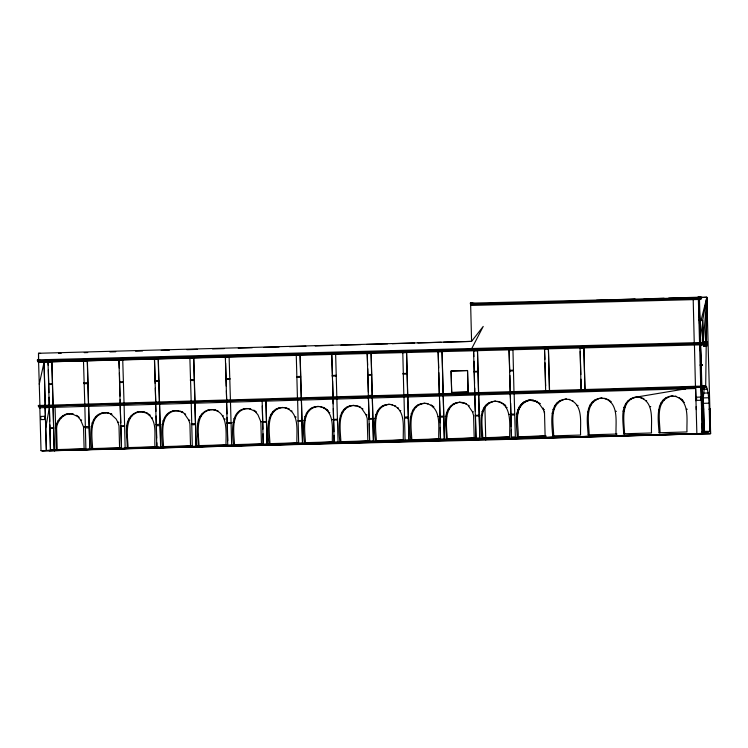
<?xml version="1.0" encoding="UTF-8"?>
<svg xmlns="http://www.w3.org/2000/svg" width="748" height="748" viewBox="0 0 748 748"><rect width="100%" height="100%" fill="white"/><g stroke="black" fill="none" stroke-linecap="round" stroke-linejoin="round"><path stroke-width="1.12" d="M706.206 346.324L705.691 385.968L704.149 389.138L703.307 397.637L704.064 431.316L709.805 431.446L709.076 403.172L708.15 392.962L706.57 386.81L705.691 385.968L701.83 386.099M706.271 341.658L706.841 297.358L699.305 297.208M706 342.678L706.841 297.358L470.342 303.155L470.67 305.446M38.821 360.695L37.419 360.704L37.4 359.882L38.372 359.882L38.559 360.667L39.906 405.472M701.203 320.574C698.351 321.388 698.286 318.985 701.185 319.91L701.035 320.574L706.841 297.358L705.878 341.93L703.279 341.901L706.841 297.358L704.513 297.424M38.569 361.097L699.586 343.837L701.587 343.388L701.559 342.565L700.67 342.547L702.905 342.593L702.933 343.416L700.811 343.837L700.839 344.865M49.742 421.405L49.396 407.473L45.693 428.024M39.251 384.22L44.113 361.985L45.198 405.313L43.992 361.976M703.101 386.062L704.092 386.09L704.12 386.912L701.53 386.875L700.801 388.362L702.484 433.447L701.54 388.371L702.363 388.38L702.344 386.894L703.12 386.894L703.101 386.062L38.363 405.5L38.391 406.332L701.886 386.866L700.708 344.884M702.101 408.726L702.624 408.735L702.793 433.438L702.129 433.438L701.998 423.368M70.181 413.719C62.439 413.373 56.549 420.526 55.623 427.734L56.605 427.753C57.493 420.208 64.206 412.522 72.332 413.953M105.646 412.681C87.75 414.588 92.21 437.384 92.687 449.37L91.705 449.352C89.966 436.159 87.881 409.633 108.871 413.027L104.664 412.662M141.11 411.643C123.186 413.56 127.684 436.383 128.151 448.379L127.169 448.361C127.796 437.038 122.298 421.208 133.911 413.551C137.978 411.091 143.214 411.054 147.421 413.205L140.128 411.624M176.565 410.605C158.651 412.513 163.148 435.345 163.616 447.341L162.634 447.323C161.138 434.934 158.539 408.417 178.725 410.83M211.048 409.539C229.056 410.409 225.803 433.485 225.989 445.462L198.089 446.276C198.725 434.962 193.218 419.123 204.83 411.465C208.561 409.268 213.367 408.894 217.313 410.717M199.071 446.304C198.603 434.308 194.115 411.475 212.03 409.558M234.535 445.256L233.554 445.238C231.833 432.045 229.701 405.472 250.72 408.866L246.513 408.502M234.507 444.125C233.778 432.316 230.094 410.297 247.495 408.52M282.959 407.482C265.035 409.39 269.532 432.222 270 444.219L269.018 444.2C267.298 431.007 265.166 404.425 286.185 407.828L281.977 407.464M318.424 406.445C300.5 408.352 304.997 431.185 305.464 443.181L304.483 443.162C302.753 429.969 300.631 403.387 321.649 406.79L317.442 406.416M353.879 405.397C335.964 407.314 340.462 430.147 340.929 442.143L339.947 442.115C338.451 429.735 335.852 403.219 356.029 405.631M389.343 404.359C371.429 406.276 375.917 429.1 376.384 441.096L375.403 441.077C373.682 427.884 371.55 401.311 392.569 404.705L388.362 404.341M424.808 403.322C406.884 405.229 411.381 428.062 411.849 440.058L410.867 440.039C409.147 426.846 407.015 400.264 428.034 403.668L423.826 403.303M460.244 402.284C442.32 404.191 446.818 427.024 447.285 439.02L446.304 439.001C446.93 427.678 441.432 411.839 453.045 404.182C457.112 401.732 462.348 401.695 466.556 403.836L459.263 402.256M494.718 401.218C512.735 402.078 509.472 425.163 509.669 437.141L481.768 437.954C480.945 425.967 477.056 401.798 495.7 401.237L491.52 401.751M482.75 437.982C482.656 426.257 477.794 407.192 492.502 401.779M563.422 399.694C548.723 405.117 553.585 424.172 553.67 435.897L552.688 435.878C551.874 423.882 547.975 399.713 566.629 399.161L562.44 399.675M598.886 398.656C584.188 404.07 589.05 423.134 589.134 434.859L588.152 434.84C587.339 422.844 583.44 398.675 602.093 398.123L597.904 398.637M634.351 397.618L633.369 397.59L637.558 397.076C619.634 398.993 624.131 421.825 624.599 433.821L623.617 433.793C623.533 422.068 618.661 403.013 633.369 397.59L685.794 388.801M669.815 396.571C655.108 401.994 659.97 421.049 660.063 432.774L659.082 432.755C658.259 420.759 654.369 396.599 673.013 396.038L668.834 396.552M471.754 348.54L483.217 326.427L471.577 341.387L443.573 342.201M710.067 408.894L709.244 409.549L710.086 409.558L710.067 408.894L709.226 408.885L709.413 409.539L709.889 408.894M526.91 400.694C512.417 406.22 516.99 425.201 517.223 436.916L518.205 436.935C518.822 425.472 513.399 409.642 524.881 401.685L521.3 404.275L522.197 403.976L519.112 407.127L520.019 406.931L517.523 410.493L518.457 410.409C520.664 404.462 526.648 399.189 533.315 400.432M526.938 400.666L523.965 402.106L530.136 399.853L527.929 400.189M537.569 401.339L536.494 401.741L530.182 400.18L526.985 400.713M39.84 407.744L41.018 450.661L703.139 433.438L709.805 431.446L704.513 431.596L703.083 395.038M47.358 450.53L48.396 450.558L42.066 450.689L703.139 433.438L709.805 431.446M539.392 403.032L536.494 401.741L539.28 403.752L540.365 403.462M701.035 320.574L702.681 320.312L706.841 297.358L710.544 433.55L485.779 440.02L41.018 450.661M474.101 303.342L470.342 303.155L472.512 303.286M702.466 433.438L702.419 431.512M544.422 409.661L543.394 409.736L539.28 403.752M530.182 400.18L533.389 400.058M547.508 301.837L549.845 301.762M571.986 301.079L578.98 300.864M596.465 300.322L606.955 299.995M620.934 299.565L634.921 299.125M644.243 298.835L664.065 298.228M668.721 298.078L700.315 297.152L700.278 298.424C698.342 297.723 699.193 299.583 698.492 299.499M604.44 300.322L606.768 300.257M630.04 299.583L635.856 299.415M655.641 298.835L663.785 298.602M682.41 298.069L691.713 297.798M700.315 297.152L697.856 297.18L701.661 297.18L700.455 299.499M698.099 299.509L698.978 299.481M699.109 299.509L699.567 298.471M60.897 353.346L58.568 353.411L60.897 353.383M84.234 352.663L87.731 352.57M109.9 351.925L115.734 351.747M135.566 351.177L142.569 350.971M161.231 350.429L169.403 350.186M186.897 349.681L197.397 349.372M212.572 348.933L224.232 348.587M238.238 348.185L252.235 347.773M263.904 347.437L279.069 346.997M289.57 346.689L305.904 346.212M315.235 345.941L332.738 345.436M340.901 345.193L360.742 344.613M366.567 344.445L387.567 343.837M392.242 343.697L414.401 343.051M417.908 342.949L441.236 342.275M37.4 359.882L39.738 359.835M37.419 360.704L38.831 361.125M700.035 320.555L703.242 341.799L704.756 341.752L704.392 346.1M705.869 341.855L707.384 341.808L706.738 346.156L705.57 346.174L705.532 344.996L706.43 344.968L706.738 346.156M37.858 361.116L38.232 362.135L39.7 362.126M702.905 342.593L699.408 342.584L700.287 342.603L699.735 320.565M48.022 361.854L51.93 361.752L53.136 406.117L49.228 406.211L48.022 361.854L48.237 365.295M84.823 405.173L83.477 360.817L87.385 360.714L88.573 404.042M122.728 359.666L124.065 404.042L120.157 404.135L118.941 359.779L122.85 359.666M155.341 388.137L155.743 403.097L154.406 358.741L158.314 358.629L159.502 401.966M38.232 362.135L471.483 349.793M191.208 402.05L189.88 358.124L193.788 358.021L194.966 400.919M226.392 390.755L226.672 401.012L225.344 357.086L229.253 356.983M301.379 398.834L297.47 398.927L296.264 355.01L300.135 354.898L301.351 397.805M701.587 343.388L38.41 360.667L38.391 359.835L699.548 342.584L698.37 299.49L700.96 299.481M332.589 380.826L333.056 397.889L331.738 354.393L335.646 354.29L336.815 396.758M701.512 343.407L702.933 343.416M367.212 353.552L371.12 353.439L372.261 395.374L368.353 395.477L367.212 353.552L367.651 365.202M402.676 352.626L406.585 352.523L407.735 394.448L403.817 394.551L402.798 352.626M438.141 351.7L442.049 351.588L443.199 393.523L439.291 393.626L438.141 351.7L438.711 368.007M702.503 343.435L701.699 344.912M473.578 350.775L477.486 350.672L478.636 392.597L474.728 392.7L473.578 350.775L473.867 356.6M509.042 349.849L512.95 349.746L513.97 391.671L510.192 391.774L509.042 349.849L509.771 371.924M544.507 348.923L548.415 348.82L549.565 390.746L545.657 390.849L544.507 348.923L544.918 359.349M579.971 347.998L583.879 347.895L585.03 389.82L581.121 389.923L580.065 347.998M702.522 343.856L700.063 343.828L699.614 344.865L38.597 362.116L38.391 359.835M704.354 344.921L703.326 344.95L702.681 320.312L703.279 341.901M701.157 343.407L701.185 344.875L700.352 344.884L701.474 386.099L700.736 386.08L699.604 344.865L703.466 344.95L703.503 346.128L704.672 346.109L704.635 344.931L706.43 344.968M701.091 365.398L701.072 364.734C698.585 364.117 703.971 365.791 702.241 364.772M702.419 364.762L700.596 364.762L700.502 361.265M702.821 386.127L704.092 386.09M704.12 386.912L702.886 388.408M704.448 386.866L706.57 386.81M38.905 406.323L701.549 387.305M40.401 406.762L39.279 406.734L39.307 407.763L695.631 388.521L696.865 433.569M53.173 407.361L54.221 450.436L53.043 407.361L55.062 407.305L56.24 450.277L57.222 450.296L56.605 427.753M46.311 450.53L45.132 407.595L49.396 407.473M703.176 389.334L707.412 389.203M703.915 393.093L708.15 392.962M703.429 397.908L708.721 397.758M703.784 403.322L709.076 403.172M710.086 409.558L710.6 433.588L48.854 450.829L192.675 446.313M56.268 449.604L84.3 448.819M92.013 448.585L120.512 447.809M126.992 447.613L155.556 446.837M163.139 446.612L191.123 445.827M198.117 445.63L226.822 444.854M234.264 444.63L262.249 443.854M269.243 443.658L297.227 442.881M305.081 442.676L332.206 441.909M340.134 441.694L368.353 440.899M375.346 440.703L403.331 439.927M411.391 439.712L439.478 438.917M446.472 438.73L474.466 437.954M482.619 437.72L509.51 436.982M517.597 436.748L545.731 435.972M56.642 449.885L84.627 449.109M91.621 448.912L120.007 448.146M126.599 447.94L158.483 447.07M162.746 446.93L191.133 446.163M197.724 445.958L226.111 445.191M233.872 444.957L262.249 444.19M268.85 443.985L297.236 443.218M304.23 443.022L332.982 442.199M339.975 442.003L368.362 441.236M404.107 440.217L375.356 441.04L403.303 440.263C402.742 428.567 406.585 409.25 391.587 404.687M411.101 440.03L439.478 439.254M446.079 439.048L456.972 438.767M458.907 438.693L474.466 438.281M485.723 437.954L507.883 437.337M517.205 437.075L533.53 436.617M539.364 436.458L545.591 436.308M90.798 449.417L92.687 449.342M127.169 448.361L155.07 447.538C153.808 436.29 158.464 420.161 146.44 413.176M162.634 447.323L192.872 446.444M233.554 445.238L262.436 444.443M269.018 444.2L296.919 443.377C296.358 431.69 300.191 412.372 285.203 407.81M304.483 443.162L332.383 442.339C331.822 430.652 335.656 411.325 320.668 406.762M339.947 442.115L368.82 441.32M410.867 440.039L439.749 439.244L438.767 439.216C438.206 427.529 442.04 408.212 427.052 403.649M446.304 439.001L475.186 438.197M517.223 436.916L546.105 436.121L545.124 436.103L544.469 411.531M552.688 435.878L580.588 435.056C580.027 423.368 583.861 404.051 568.873 399.488L569.854 399.507L565.647 399.142M588.152 434.84L617.035 434.036L616.053 434.018C615.492 422.33 619.325 403.004 604.337 398.441L607.376 399.273M623.617 433.793L651.517 432.98C650.956 421.292 654.79 401.966 639.802 397.403L643.869 398.637L642.887 398.619M659.082 432.755L686.982 431.942C686.412 420.245 690.254 400.928 675.257 396.365L676.239 396.384L672.031 396.019M191.245 403.312L192.292 446.378L431.708 439.665M445.696 439.282L456.579 439.001M466.687 438.693L474.849 438.468M493.502 437.945L507.883 437.571M520.318 437.206L533.146 436.851M431.718 439.927L50.434 450.539L49.359 407.473M443.377 439.609L445.705 439.544M449.202 439.441L456.196 439.254M471.352 438.833L474.858 438.73M500.505 438.019L507.499 437.823M529.659 437.206L533.156 437.113M182.447 446.921L50.434 450.277M184.784 446.855L209.318 446.173M212.825 446.079L216.322 445.986M228.009 445.658L236.181 445.425M242.025 445.266L244.362 445.2M256.04 444.873L263.053 444.677M270.065 444.49L273.562 444.387M284.081 444.097L289.925 443.929M299.265 443.676L301.603 443.611M313.281 443.284L316.787 443.181M328.466 442.863L330.803 442.797M356.506 442.077L358.844 442.012M385.706 441.264L388.044 441.198M413.747 440.488L417.253 440.385M442.947 439.674L445.284 439.609M472.156 438.861L474.494 438.796M529.397 437.262L531.735 437.197M470.445 303.987L698.267 298.041L699.455 298.003L699.436 297.171M470.529 305.446L698.754 299.481M513.38 370.204L509.575 370.307L509.594 370.971L513.399 370.868L513.352 370.204L513.399 370.868M332.308 376.094L336.114 375.992L336.095 375.328L332.29 375.431L332.336 376.094M403.219 373.486L407.024 373.383L407.043 374.047L403.237 374.15L403.219 373.486L403.266 374.15M296.834 376.637C302.052 375.646 302.117 378.002 296.844 377.301L296.834 376.637L296.872 377.301M190.441 379.778C195.667 378.787 195.724 381.143 190.459 380.433L190.441 379.778L190.488 380.433M229.72 378.638L225.905 378.74L225.952 379.404L229.73 379.301L229.72 378.638L229.73 379.301M123.327 381.779L119.521 381.882L119.568 382.546L123.345 382.443L123.327 381.779L123.345 382.443M84.057 382.92C89.274 381.929 89.339 384.285 84.075 383.574L84.085 382.911L84.075 383.574M52.416 384.425L48.611 384.528L48.592 383.864L52.397 383.761L52.388 384.425M510.781 414.27C515.998 413.279 516.055 415.645 510.791 414.934L510.809 414.27L510.791 414.934M439.852 416.374C445.069 415.383 445.135 417.749 439.871 417.038L439.88 416.374M333.486 419.394L337.301 419.291L337.32 419.955L333.505 420.058L333.514 419.394M156.182 424.696C164.738 422.947 157.024 427.809 156.21 424.686M227.13 423.377L230.936 423.274L230.917 422.611L227.112 422.714L227.158 423.377M479.141 415.897L475.335 416L475.317 415.346L479.122 415.234L479.113 415.897M404.434 418.123L408.249 418.02C408.847 416.477 403.686 416.692 404.462 418.123M53.604 427.734L49.798 427.837L49.807 428.501L53.622 428.398L53.575 427.734M372.785 419.132L368.979 419.235L368.96 418.581L372.766 418.469L372.756 419.132M124.551 426.416L120.737 426.519L120.718 425.855L124.533 425.752L124.523 426.416M332.935 397.889L336.843 397.796M226.541 401.012L230.449 400.919L229.122 356.974M155.621 403.088L159.53 402.994M191.077 402.05L194.863 401.957L193.657 358.012M84.692 405.173L88.601 405.079M510.501 398.609L510.248 393.953L511.426 437.01L515.335 436.916L514.157 393.841M475.363 411.288L474.784 394.991L475.962 438.057L479.87 437.954L478.692 394.879L479.749 437.954M439.45 396.029L440.497 439.095L444.415 439.001L443.237 395.916L444.284 438.992M369.129 419.058L368.427 398.114L369.606 441.17L373.514 441.077L372.336 398.001L373.383 441.077M404.014 397.076L405.07 440.133L408.978 440.039L407.8 396.964L408.847 440.03M333.215 403.808L332.963 399.151L334.141 442.208L338.049 442.115L336.871 399.039M302.463 443.153L301.416 400.077L302.585 443.162L298.676 443.255L297.629 400.189M227.027 413.915L226.579 402.274L227.757 445.331L231.665 445.238L230.487 402.162M262.165 401.237L263.221 444.293L267.13 444.2L265.951 401.124L266.999 444.19M155.967 411.335L155.649 404.35L156.828 447.416L160.736 447.323L159.558 404.247L160.614 447.313M195.2 446.378L687.029 433.859M688.01 433.877L50.565 450.418M42.066 450.689L72.397 449.913M74.735 449.847L710.544 433.55L703.139 433.438L701.989 387.333L702.69 386.903M336.095 375.328L336.114 375.992M337.292 419.955L337.273 419.291M230.908 423.274L230.889 422.611M702.157 409.408L702.624 408.735M702.11 431.521L702.774 431.521L702.821 433.438M38.765 359.919L39.382 359.919M39.625 405.5L38.363 405.5M470.501 304.417L698.95 298.461L700.287 342.603M702.12 409.39L703.634 409.418M38.718 362.126L39.719 362.144M703.139 433.438L710.6 433.588M701.689 298.003L699.109 298.013L699.717 319.91M701.278 298.443L698.277 298.471M693.2 299.639L694.247 342.724M703.27 341.799L707.384 341.808M704.336 342.911L707.412 342.949M704.186 343.5L706.982 343.556M694.443 345.006L695.444 386.23M703.503 346.128L705.85 346.184M331.738 354.393L332.495 377.394M702.437 365.426L700.165 365.389L700.324 364.725M118.941 359.779L119.297 368.175M701.25 387.314L703.7 387.352M700.801 388.362L703.354 388.399M581.121 389.923L580.953 379.189M510.192 391.774L509.874 375.412M474.728 392.7L474.728 388.044M678.343 397.571L679.324 397.599M665.814 397.945L666.795 397.964M439.291 393.626L438.842 372.663M681.129 399.591L682.111 399.61L683.279 400.965M630.358 398.983L631.34 399.002M663.149 400.115L664.13 400.133M645.664 400.629L646.646 400.648M594.894 400.021L595.875 400.049M627.684 401.152L628.666 401.18M683.466 402.302L684.448 402.321M571.958 400.694L572.94 400.713M610.209 401.667L611.181 401.695L608.405 399.675M660.961 402.957L661.943 402.985M559.429 401.068L560.411 401.087M592.22 402.2L593.201 402.218M625.496 404.004L626.478 404.023M497.953 401.564L498.935 401.583L496.775 401.358M556.764 403.237L557.746 403.256M501.038 402.779L502.011 402.798L499.963 401.994M659.371 406.332L660.353 406.351M590.041 405.042L591.023 405.061M462.488 402.602L463.47 402.63M488.509 403.144L489.491 403.163M649.778 406.613L650.76 406.632M456.056 402.798L457.037 402.817M577.082 405.425L578.064 405.444M701.353 408.717L703.616 408.754M503.815 404.79L504.797 404.808L505.966 406.164M623.907 407.37L624.889 407.389M554.577 406.08L555.558 406.108M701.372 409.38L702.288 409.39M453.045 404.182L454.027 404.21M686.355 409.231L687.337 409.25M420.619 403.836L421.601 403.855M485.835 405.323L486.817 405.341M465.574 403.817L469.333 405.855M588.442 408.408L589.424 408.436M658.455 410.054L659.437 410.072M417.608 405.229L418.59 405.248M385.164 404.874L386.146 404.892M450.371 406.36L451.353 406.379M506.153 407.501L507.135 407.52M394.673 405.893L395.655 405.921M432.924 406.875L433.905 406.893L431.119 404.874M552.987 409.455L553.969 409.474M483.647 408.165L484.629 408.184M622.99 411.091L623.972 411.11M382.144 406.267L383.126 406.286M615.436 411.316L616.417 411.335M349.699 405.912L350.681 405.94M414.944 407.398L415.925 407.417M352.897 405.379L360.19 406.959L357.105 405.743M397.459 407.912L398.441 407.931M587.535 412.129L588.517 412.148M448.192 409.203L449.174 409.221M346.679 407.305L347.661 407.323M314.235 406.959L315.217 406.977M379.479 408.436L380.461 408.464M323.753 407.978L324.735 407.997L322.678 407.192M359.208 406.94L362.976 408.969M482.058 411.531L483.04 411.55M412.756 410.241L413.738 410.259M552.071 413.167L553.053 413.195M311.224 408.343L312.206 408.371M468.351 405.827L472.465 411.811L473.447 411.83M278.77 407.997L279.752 408.015M344.015 409.483L344.996 409.502M399.797 410.624L400.778 410.643M124.103 405.285L125.15 448.361M288.289 409.016L289.27 409.044L287.213 408.23M326.53 409.988L327.512 410.016L328.681 411.372M446.593 412.569L447.575 412.597M377.291 411.288L378.273 411.307M275.76 409.39L276.741 409.408M509.042 414.429L510.024 414.457M243.306 409.034L244.287 409.053M308.55 410.521L309.532 410.54M84.851 406.435L85.908 449.492M291.075 411.035L292.047 411.054M411.166 413.616L412.148 413.635M341.827 412.326L342.808 412.344M481.142 415.252L482.123 415.271M49.228 406.211L49.116 397.216M214.274 409.885L215.256 409.913M240.295 410.428L241.277 410.446M207.851 410.072L208.832 410.1M273.085 411.559L274.067 411.578M328.868 412.7L329.849 412.728M38.915 406.744L40.102 406.772M217.359 411.101L218.341 411.12M45.132 407.595L46.432 450.511M249.739 408.847L256.592 412.092M375.702 414.654L376.683 414.673M306.362 413.364L307.344 413.382M445.686 416.29L446.668 416.309M39.307 407.763L40.429 407.791M204.83 411.465L205.812 411.484M361.995 408.95L366.109 414.934L367.09 414.953M438.15 416.514L439.132 416.533M172.386 411.12L173.368 411.138M237.63 412.597L238.612 412.625M175.584 410.577L182.877 412.157L179.801 410.951M340.237 415.692L341.219 415.71M410.25 417.328L411.232 417.356M270.907 414.401L271.889 414.429M169.375 412.503L170.357 412.531M143.354 411.97L144.336 411.989M136.921 412.157L137.903 412.176M202.166 413.644L203.147 413.663M181.904 412.139L185.663 414.177M304.773 416.73L305.754 416.758M235.442 415.449L236.424 415.467M374.785 418.375L375.767 418.394M133.911 413.551L134.892 413.569M295.18 417.01L296.161 417.038M101.457 413.195L102.439 413.214M222.483 415.823L223.465 415.841M166.701 414.682L167.683 414.701M107.89 413.008L111.957 414.242L109.9 413.438M269.308 417.777L270.29 417.795M149.217 415.196L150.198 415.215L148.347 413.868M339.321 419.413L340.303 419.432M199.978 416.486L200.96 416.505M69.199 413.7L73.407 414.074M98.446 414.588L99.428 414.607M331.757 419.637L332.738 419.656M66.002 414.233L66.983 414.261M131.237 415.72L132.218 415.738M233.853 418.815L234.835 418.833M164.513 417.524L165.495 417.543M303.856 420.451L304.838 420.47M62.982 415.626L63.963 415.645M224.26 419.095L225.242 419.114M95.781 416.758L96.763 416.786M151.564 417.908L152.536 417.926M72.425 414.046L79.279 417.3M198.388 419.852L199.37 419.871M268.401 421.489L269.383 421.517M129.058 418.562L130.04 418.59M184.681 414.149L188.795 420.133L189.777 420.161M255.61 412.073L257.948 414.785L260.837 421.713L261.819 421.732M60.317 417.805L61.299 417.823M162.924 420.89L163.906 420.918M93.594 419.609L94.575 419.628M232.937 422.536L233.918 422.555M78.297 417.272L80.634 419.983L81.616 420.011M127.459 421.937L128.441 421.956M58.129 420.647L59.111 420.666M197.472 423.574L198.454 423.592M110.975 414.224L116.099 418.945L117.866 422.218L118.848 422.237M92.004 422.975L92.986 422.994M162.007 424.612L162.989 424.64M56.539 424.013L57.521 424.032M126.552 425.659L127.534 425.677M91.088 426.697L92.069 426.715M80.634 419.983L83.524 426.921L84.505 426.94M511.426 437.01L511.361 430.035M475.962 438.057L475.485 415.944M440.497 439.095L440.31 427.454M369.606 441.17L369.25 423.714M334.141 442.208L334.076 435.233M263.221 444.293L263.062 433.821M156.828 447.416L156.828 442.76M107.89 448.978L106.908 448.959L120.587 448.604L119.605 448.585L118.988 425.874L117.866 422.218M85.122 449.567L84.141 449.548L83.524 426.921M548.415 348.82L549.434 390.746M477.486 350.672L478.505 392.597M442.049 351.597L443.068 393.523M371.12 353.449L372.139 395.374M40.616 353.402L38.522 353.28L38.541 359.835L38.522 353.28L471.577 341.387L470.614 303.127M583.879 347.895L584.899 389.82M406.585 352.523L407.604 394.448M636.576 397.057L640.784 397.422M601.111 398.095L605.319 398.469M533.408 400.526L535.493 400.928M534.39 400.545L537.475 401.76M680.259 398.263L682.111 399.61M502.946 403.471L504.797 404.808M325.661 408.67L327.512 410.016M253.806 410.082L255.657 411.419M76.492 415.28L78.353 416.627M544.507 413.392L543.039 408.015M472.465 411.811L473.578 415.477L474.204 438.178M366.109 414.934L367.221 418.59L367.848 441.301M188.795 420.133L189.908 423.798L190.534 446.5M695.565 385.762L696.014 400.806M696.182 406.594L696.266 409.614M700.67 297.162L699.464 299.481L700.698 343.369M701.914 342.575L701.933 343.397M702.746 386.062L702.774 386.884M701.418 364.744L701.437 365.407L700.614 365.445L700.951 377.983M699.848 319.882L699.857 320.546M700.399 344.95L700.941 364.772M700.96 365.454L701.521 385.968M701.587 388.249L702.148 408.763M699.025 307.26L699.371 319.901L700.193 319.901L700.212 320.546L699.38 320.555L699.483 324.043M699.763 334.487L699.988 342.612M700.053 344.94L700.212 350.775M701.231 388.24L701.699 405.341M685.645 387.773L685.673 388.801M580.196 351.466L580.831 374.57M545.021 362.827L545.647 385.996M510.632 403.266L511.267 426.538M484.891 407.37L485.779 440.02M473.989 361.256L474.597 383.387M439.581 400.685L440.179 422.798M367.754 368.689L368.39 391.98M333.346 408.464L333.982 431.736M300.051 354.898L301.248 398.834M262.296 405.893L262.931 429.165M260.837 421.713L261.454 444.424M225.475 357.245L225.541 359.554M225.634 363.023L226.261 386.127M227.121 417.403L227.757 440.684M196.2 446.276L194.901 403.2L196.07 446.276M158.183 358.629L159.399 402.994M154.574 360.256L155.21 383.49M156.098 415.991L156.706 438.104M119.428 372.831L120.063 396.131M120.157 399.619L120.26 403.116M120.793 422.854L120.194 405.388L121.494 448.454L120.924 427.51M87.264 360.704L88.479 405.07M51.799 361.742L53.015 406.117M48.368 369.858L48.985 392.653M49.873 424.883L50.509 449.258M518.504 410.512L517.588 414.233L516.606 414.214L518.457 410.409M451.68 392.457L451.053 371.055L467.547 370.578L468.136 391.98L451.68 392.457M467.519 370.503L451.109 370.98L451.689 392.56L468.098 392.092L467.519 370.503M700.53 397.076L696.547 397.188L696.631 400.376L700.614 400.264L700.53 397.076M44.758 416.318L40.785 416.43L40.869 419.619L44.852 419.506L44.758 416.318M477.925 371.27L474.11 371.373L474.157 372.036L477.944 371.934L477.925 371.27M371.569 374.505L367.754 374.608L367.801 375.272L371.588 375.169L371.569 374.505M158.791 380.62L154.976 380.723L155.023 381.387L158.81 381.284L158.791 380.62M266.382 421.489L262.567 421.591L262.613 422.255L266.4 422.153L266.382 421.489M301.846 420.498L298.031 420.6L298.078 421.264L301.855 421.161L301.846 420.498M195.452 423.639L191.647 423.742C191.067 425.257 196.154 425.079 195.452 423.639M89.068 426.781C80.578 425.481 88.199 429.932 89.068 426.781M88.601 406.323L89.816 449.398L88.638 406.323M54.847 450.689L54.146 450.679L54.838 450.689"/></g></svg>
